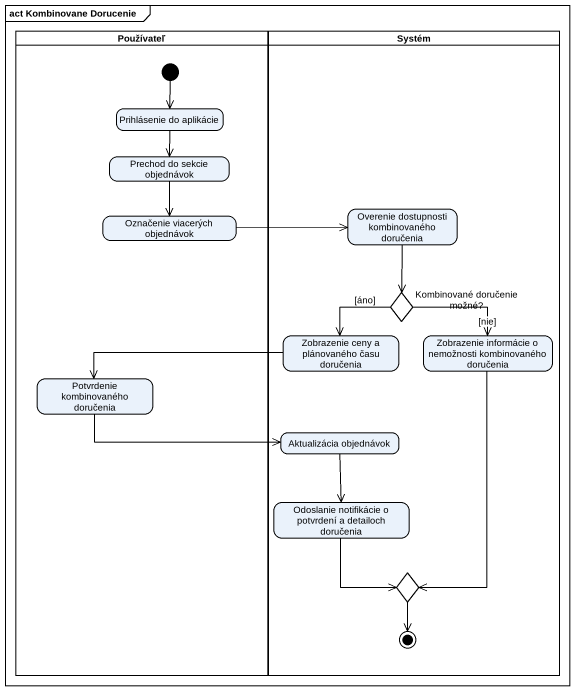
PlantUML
@startuml
mainframe act Kombinovane Dorucenie
hide empty description
state Používateľ <<partition>> {
  state "Prihlásenie do aplikácie" as Prihlásenie_do_aplikácie
  state "Prechod do sekcie objednávok" as Prechod_do_sekcie_objednávok
  state "Označenie viacerých objednávok" as Označenie_viacerých
  state "Potvrdenie kombinovaného doručenia" as Potvrdenie_kombinovaného
  [*] --> Prihlásenie_do_aplikácie
}
state Systém <<partition>> {
  state "Overenie dostupnosti kombinovaného doručenia" as Overenie_dostupnosti
  state "Kombinované doručenie možné?" as Kombinované_doručenie_možné <<choice>>
  state "Zobrazenie ceny a plánovaného času doručenia" as Zobrazenie_ceny_a
  state "Zobrazenie informácie o nemožnosti kombinovaného doručenia" as Zobrazenie_informácie_o
  state "Aktualizácia objednávok" as Aktualizácia_objednávok
  state "Odoslanie notifikácie o potvrdení a detailoch doručenia" as Odoslanie_notifikácie_o
  state choice1 <<choice>>
  choice1 --> [*]
}
Prihlásenie_do_aplikácie --> Prechod_do_sekcie_objednávok
Prechod_do_sekcie_objednávok --> Označenie_viacerých
Označenie_viacerých -right-> Overenie_dostupnosti
Overenie_dostupnosti --> Kombinované_doručenie_možné
Kombinované_doručenie_možné --> Zobrazenie_ceny_a : [áno]
Kombinované_doručenie_možné -right-> Zobrazenie_informácie_o : [nie]
Zobrazenie_ceny_a -left-> Potvrdenie_kombinovaného
Zobrazenie_informácie_o --> choice1
Potvrdenie_kombinovaného -right-> Aktualizácia_objednávok
Aktualizácia_objednávok --> Odoslanie_notifikácie_o
Odoslanie_notifikácie_o --> choice1
@enduml
